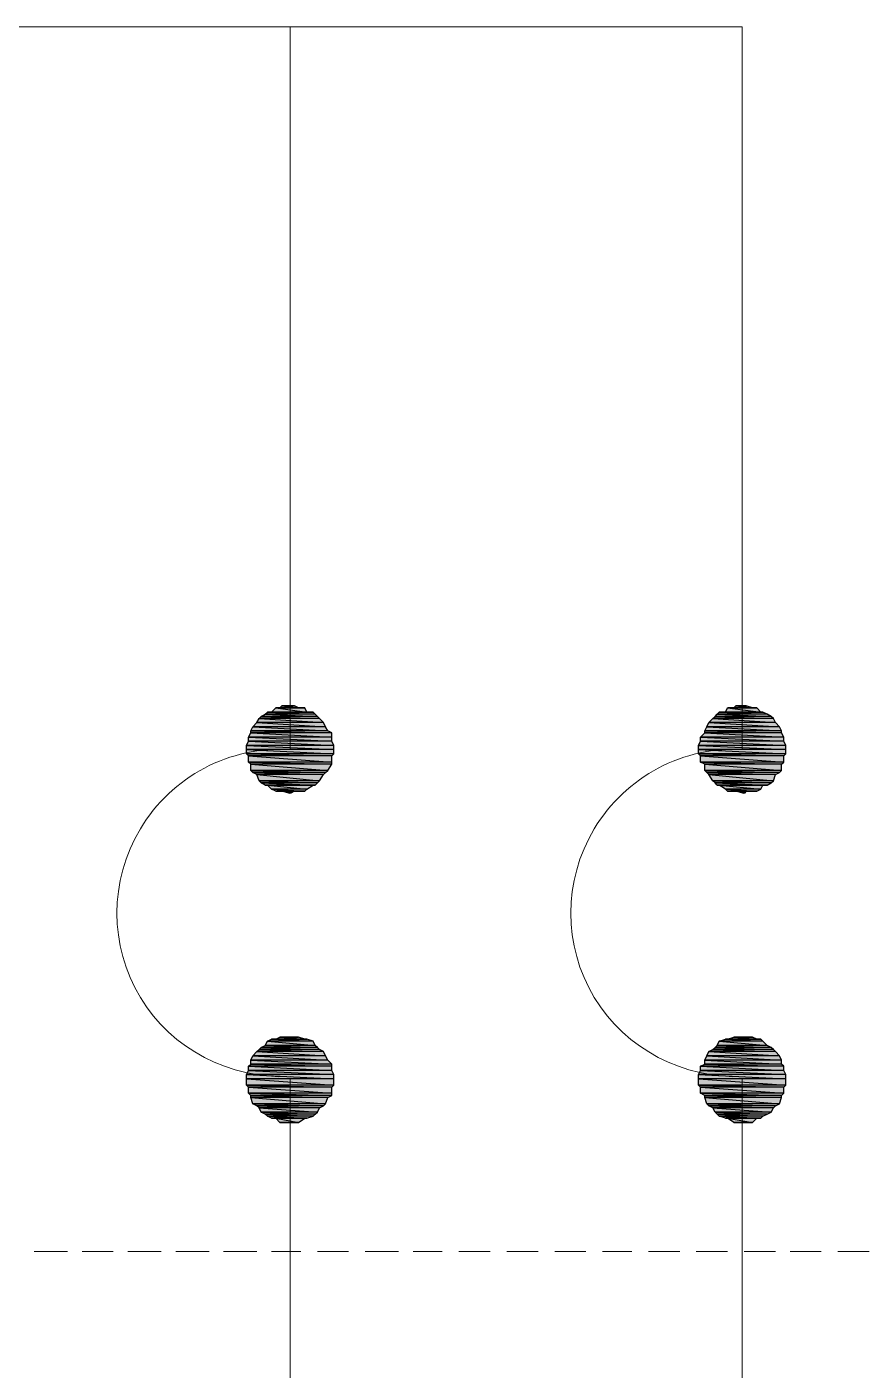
# Model space of a CAD drawing. Header units: millimetres. Extents: x 53 to 176, y -29 to 32.
# Drawn here: x 96.829 to 98.167, y 25.753 to 27.886 of the extents above; entities that cross this region are included whole.
import ezdxf

# ---------------------------------------------------------------- set-up
doc = ezdxf.new("R2010")
doc.units = ezdxf.units.MM
doc.layers.add('13 - Diagrama unifilar', color=7, linetype='Continuous', lineweight=30)

msp = doc.modelspace()

# ---------------------------------------------------------------- hatches: boundary and pattern name
at = {"layer": '13 - Diagrama unifilar', "true_color": 0x000007}
h = msp.add_hatch(color=7, dxfattribs=at)
h.paths.add_polyline_path([(97.2876, 26.7943), (97.2082, 26.7943), (97.2909, 26.7909)])
h.paths.add_polyline_path([(97.2082, 26.7943), (97.2909, 26.7909), (97.2016, 26.7909)])
h = msp.add_hatch(color=7, dxfattribs=at)
h.paths.add_polyline_path([(97.2843, 26.7976), (97.2115, 26.7976), (97.2876, 26.7943)])
h.paths.add_polyline_path([(97.2115, 26.7976), (97.2876, 26.7943), (97.2082, 26.7943)])
h = msp.add_hatch(color=7, dxfattribs=at)
h.paths.add_polyline_path([(97.271, 26.8042), (97.2247, 26.8042), (97.2743, 26.7976)])
h.paths.add_polyline_path([(97.2247, 26.8042), (97.2743, 26.7976), (97.2181, 26.7976)])
h = msp.add_hatch(color=7, dxfattribs=at)
h.paths.add_polyline_path([(97.2545, 26.8075), (97.2346, 26.8075), (97.2611, 26.8042)])
h.paths.add_polyline_path([(97.2346, 26.8075), (97.2611, 26.8042), (97.2313, 26.8042)])
h = msp.add_hatch(color=7, dxfattribs=at)
h.paths.add_polyline_path([(98.0054, 26.7943), (97.926, 26.7943), (98.012, 26.7909)])
h.paths.add_polyline_path([(97.926, 26.7943), (98.012, 26.7909), (97.9227, 26.7909)])
h = msp.add_hatch(color=7, dxfattribs=at)
h.paths.add_polyline_path([(97.9988, 26.7976), (97.9293, 26.7976), (98.0054, 26.7943)])
h.paths.add_polyline_path([(97.9293, 26.7976), (98.0054, 26.7943), (97.926, 26.7943)])
h = msp.add_hatch(color=7, dxfattribs=at)
h.paths.add_polyline_path([(97.9889, 26.8042), (97.9425, 26.8042), (97.9955, 26.7976)])
h.paths.add_polyline_path([(97.9425, 26.8042), (97.9955, 26.7976), (97.9392, 26.7976)])
h = msp.add_hatch(color=7, dxfattribs=at)
h.paths.add_polyline_path([(97.9723, 26.8075), (97.9558, 26.8075), (97.9822, 26.8042)])
h.paths.add_polyline_path([(97.9558, 26.8075), (97.9822, 26.8042), (97.9525, 26.8042)])
h = msp.add_hatch(color=7, dxfattribs=at)
h.paths.add_polyline_path([(97.3041, 26.7744), (97.1883, 26.7744), (97.3074, 26.7678)])
h.paths.add_polyline_path([(97.1883, 26.7744), (97.3074, 26.7678), (97.185, 26.7678)])
h = msp.add_hatch(color=7, dxfattribs=at)
h.paths.add_polyline_path([(97.3008, 26.781), (97.1949, 26.781), (97.3041, 26.7744)])
h.paths.add_polyline_path([(97.1949, 26.781), (97.3041, 26.7744), (97.1883, 26.7744)])
h = msp.add_hatch(color=7, dxfattribs=at)
h.paths.add_polyline_path([(97.2942, 26.7876), (97.1982, 26.7876), (97.3008, 26.781)])
h.paths.add_polyline_path([(97.1982, 26.7876), (97.3008, 26.781), (97.1949, 26.781)])
h = msp.add_hatch(color=7, dxfattribs=at)
h.paths.add_polyline_path([(97.2909, 26.7909), (97.2016, 26.7909), (97.2942, 26.7876)])
h.paths.add_polyline_path([(97.2016, 26.7909), (97.2942, 26.7876), (97.1982, 26.7876)])
h = msp.add_hatch(color=7, dxfattribs=at)
h.paths.add_polyline_path([(98.0252, 26.7744), (97.9095, 26.7744), (98.0285, 26.7678)])
h.paths.add_polyline_path([(97.9095, 26.7744), (98.0285, 26.7678), (97.9062, 26.7678)])
h = msp.add_hatch(color=7, dxfattribs=at)
h.paths.add_polyline_path([(98.0186, 26.781), (97.9128, 26.781), (98.0252, 26.7744)])
h.paths.add_polyline_path([(97.9128, 26.781), (98.0252, 26.7744), (97.9095, 26.7744)])
h = msp.add_hatch(color=7, dxfattribs=at)
h.paths.add_polyline_path([(98.0153, 26.7876), (97.9194, 26.7876), (98.0186, 26.781)])
h.paths.add_polyline_path([(97.9194, 26.7876), (98.0186, 26.781), (97.9128, 26.781)])
h = msp.add_hatch(color=7, dxfattribs=at)
h.paths.add_polyline_path([(98.012, 26.7909), (97.9227, 26.7909), (98.0153, 26.7876)])
h.paths.add_polyline_path([(97.9227, 26.7909), (98.0153, 26.7876), (97.9194, 26.7876)])
h = msp.add_hatch(color=7, dxfattribs=at)
h.paths.add_polyline_path([(97.314, 26.7645), (97.185, 26.7645), (97.314, 26.7579)])
h.paths.add_polyline_path([(97.185, 26.7645), (97.314, 26.7579), (97.1817, 26.7579)])
h = msp.add_hatch(color=7, dxfattribs=at)
h.paths.add_polyline_path([(97.314, 26.7579), (97.1817, 26.7579), (97.314, 26.7513)])
h.paths.add_polyline_path([(97.1817, 26.7579), (97.314, 26.7513), (97.1817, 26.7513)])
h = msp.add_hatch(color=7, dxfattribs=at)
h.paths.add_polyline_path([(97.3074, 26.7678), (97.185, 26.7678), (97.314, 26.7645)])
h.paths.add_polyline_path([(97.185, 26.7678), (97.314, 26.7645), (97.185, 26.7645)])
h = msp.add_hatch(color=7, dxfattribs=at)
h.paths.add_polyline_path([(98.0285, 26.7645), (97.9062, 26.7645), (98.0319, 26.7579)])
h.paths.add_polyline_path([(97.9062, 26.7645), (98.0319, 26.7579), (97.8995, 26.7579)])
h = msp.add_hatch(color=7, dxfattribs=at)
h.paths.add_polyline_path([(98.0319, 26.7579), (97.8995, 26.7579), (98.0319, 26.7513)])
h.paths.add_polyline_path([(97.8995, 26.7579), (98.0319, 26.7513), (97.8995, 26.7513)])
h = msp.add_hatch(color=7, dxfattribs=at)
h.paths.add_polyline_path([(98.0285, 26.7678), (97.9062, 26.7678), (98.0285, 26.7645)])
h.paths.add_polyline_path([(97.9062, 26.7678), (98.0285, 26.7645), (97.9062, 26.7645)])
h = msp.add_hatch(color=7, dxfattribs=at)
h.paths.add_polyline_path([(97.314, 26.7513), (97.1817, 26.7513), (97.3173, 26.7446)])
h.paths.add_polyline_path([(97.1817, 26.7513), (97.3173, 26.7446), (97.1784, 26.7446)])
h = msp.add_hatch(color=7, dxfattribs=at)
h.paths.add_polyline_path([(97.3173, 26.7446), (97.1784, 26.7446), (97.3173, 26.738)])
h.paths.add_polyline_path([(97.1784, 26.7446), (97.3173, 26.738), (97.1784, 26.738)])
h = msp.add_hatch(color=7, dxfattribs=at)
h.paths.add_polyline_path([(97.3173, 26.738), (97.1784, 26.738), (97.3173, 26.7314)])
h.paths.add_polyline_path([(97.1784, 26.738), (97.3173, 26.7314), (97.1784, 26.7314)])
h = msp.add_hatch(color=7, dxfattribs=at)
h.paths.add_polyline_path([(97.3173, 26.7314), (97.1784, 26.7314), (97.314, 26.7281)])
h.paths.add_polyline_path([(97.1784, 26.7314), (97.314, 26.7281), (97.1817, 26.7281)])
h = msp.add_hatch(color=7, dxfattribs=at)
h.paths.add_polyline_path([(98.0319, 26.7513), (97.8995, 26.7513), (98.0352, 26.7446)])
h.paths.add_polyline_path([(97.8995, 26.7513), (98.0352, 26.7446), (97.8962, 26.7446)])
h = msp.add_hatch(color=7, dxfattribs=at)
h.paths.add_polyline_path([(98.0352, 26.7446), (97.8962, 26.7446), (98.0352, 26.738)])
h.paths.add_polyline_path([(97.8962, 26.7446), (98.0352, 26.738), (97.8962, 26.738)])
h = msp.add_hatch(color=7, dxfattribs=at)
h.paths.add_polyline_path([(98.0352, 26.738), (97.8962, 26.738), (98.0352, 26.7314)])
h.paths.add_polyline_path([(97.8962, 26.738), (98.0352, 26.7314), (97.8962, 26.7314)])
h = msp.add_hatch(color=7, dxfattribs=at)
h.paths.add_polyline_path([(98.0352, 26.7314), (97.8962, 26.7314), (98.0319, 26.7281)])
h.paths.add_polyline_path([(97.8962, 26.7314), (98.0319, 26.7281), (97.8995, 26.7281)])
h = msp.add_hatch(color=7, dxfattribs=at)
h.paths.add_polyline_path([(97.314, 26.7281), (97.1817, 26.7281), (97.314, 26.7182)])
h.paths.add_polyline_path([(97.1817, 26.7281), (97.314, 26.7182), (97.1817, 26.7182)])
h = msp.add_hatch(color=7, dxfattribs=at)
h.paths.add_polyline_path([(97.314, 26.7182), (97.1817, 26.7182), (97.314, 26.7149)])
h.paths.add_polyline_path([(97.1817, 26.7182), (97.314, 26.7149), (97.185, 26.7149)])
h = msp.add_hatch(color=7, dxfattribs=at)
h.paths.add_polyline_path([(97.314, 26.7149), (97.185, 26.7149), (97.3074, 26.7049)])
h.paths.add_polyline_path([(97.185, 26.7149), (97.3074, 26.7049), (97.185, 26.7049)])
h = msp.add_hatch(color=7, dxfattribs=at)
h.paths.add_polyline_path([(98.0319, 26.7281), (97.8995, 26.7281), (98.0319, 26.7182)])
h.paths.add_polyline_path([(97.8995, 26.7281), (98.0319, 26.7182), (97.8995, 26.7182)])
h = msp.add_hatch(color=7, dxfattribs=at)
h.paths.add_polyline_path([(98.0319, 26.7182), (97.8995, 26.7182), (98.0285, 26.7149)])
h.paths.add_polyline_path([(97.8995, 26.7182), (98.0285, 26.7149), (97.9062, 26.7149)])
h = msp.add_hatch(color=7, dxfattribs=at)
h.paths.add_polyline_path([(98.0285, 26.7149), (97.9062, 26.7149), (98.0285, 26.7049)])
h.paths.add_polyline_path([(97.9062, 26.7149), (98.0285, 26.7049), (97.9062, 26.7049)])
h = msp.add_hatch(color=7, dxfattribs=at)
h.paths.add_polyline_path([(97.3074, 26.7049), (97.185, 26.7049), (97.3041, 26.7016)])
h.paths.add_polyline_path([(97.185, 26.7049), (97.3041, 26.7016), (97.1883, 26.7016)])
h = msp.add_hatch(color=7, dxfattribs=at)
h.paths.add_polyline_path([(97.3041, 26.7016), (97.1883, 26.7016), (97.3008, 26.6983)])
h.paths.add_polyline_path([(97.1883, 26.7016), (97.3008, 26.6983), (97.1949, 26.6983)])
h = msp.add_hatch(color=7, dxfattribs=at)
h.paths.add_polyline_path([(97.3008, 26.6983), (97.1949, 26.6983), (97.2942, 26.6884)])
h.paths.add_polyline_path([(97.1949, 26.6983), (97.2942, 26.6884), (97.1982, 26.6884)])
h = msp.add_hatch(color=7, dxfattribs=at)
h.paths.add_polyline_path([(97.2942, 26.6884), (97.1982, 26.6884), (97.2909, 26.6851)])
h.paths.add_polyline_path([(97.1982, 26.6884), (97.2909, 26.6851), (97.2016, 26.6851)])
h = msp.add_hatch(color=7, dxfattribs=at)
h.paths.add_polyline_path([(98.0285, 26.7049), (97.9062, 26.7049), (98.0252, 26.7016)])
h.paths.add_polyline_path([(97.9062, 26.7049), (98.0252, 26.7016), (97.9095, 26.7016)])
h = msp.add_hatch(color=7, dxfattribs=at)
h.paths.add_polyline_path([(98.0252, 26.7016), (97.9095, 26.7016), (98.0186, 26.6983)])
h.paths.add_polyline_path([(97.9095, 26.7016), (98.0186, 26.6983), (97.9128, 26.6983)])
h = msp.add_hatch(color=7, dxfattribs=at)
h.paths.add_polyline_path([(98.0186, 26.6983), (97.9128, 26.6983), (98.0153, 26.6884)])
h.paths.add_polyline_path([(97.9128, 26.6983), (98.0153, 26.6884), (97.9194, 26.6884)])
h = msp.add_hatch(color=7, dxfattribs=at)
h.paths.add_polyline_path([(98.0153, 26.6884), (97.9194, 26.6884), (98.012, 26.6851)])
h.paths.add_polyline_path([(97.9194, 26.6884), (98.012, 26.6851), (97.9227, 26.6851)])
h = msp.add_hatch(color=7, dxfattribs=at)
h.paths.add_polyline_path([(97.2909, 26.6851), (97.2016, 26.6851), (97.2876, 26.6818)])
h.paths.add_polyline_path([(97.2016, 26.6851), (97.2876, 26.6818), (97.2082, 26.6818)])
h = msp.add_hatch(color=7, dxfattribs=at)
h.paths.add_polyline_path([(97.2843, 26.6818), (97.2115, 26.6818), (97.2743, 26.6752)])
h.paths.add_polyline_path([(97.2115, 26.6818), (97.2743, 26.6752), (97.2181, 26.6752)])
h = msp.add_hatch(color=7, dxfattribs=at)
h.paths.add_polyline_path([(97.2743, 26.6752), (97.2181, 26.6752), (97.271, 26.6719)])
h.paths.add_polyline_path([(97.2181, 26.6752), (97.271, 26.6719), (97.2247, 26.6719)])
h = msp.add_hatch(color=7, dxfattribs=at)
h.paths.add_polyline_path([(97.2313, 26.6719), (97.2346, 26.6719), (97.2545, 26.6719)])
h.paths.add_polyline_path([(97.2346, 26.6719), (97.2545, 26.6719), (97.2479, 26.6686)])
h = msp.add_hatch(color=7, dxfattribs=at)
h.paths.add_polyline_path([(98.012, 26.6851), (97.9227, 26.6851), (98.0054, 26.6818)])
h.paths.add_polyline_path([(97.9227, 26.6851), (98.0054, 26.6818), (97.926, 26.6818)])
h = msp.add_hatch(color=7, dxfattribs=at)
h.paths.add_polyline_path([(97.9988, 26.6818), (97.9293, 26.6818), (97.9955, 26.6752)])
h.paths.add_polyline_path([(97.9293, 26.6818), (97.9955, 26.6752), (97.9392, 26.6752)])
h = msp.add_hatch(color=7, dxfattribs=at)
h.paths.add_polyline_path([(97.9955, 26.6752), (97.9392, 26.6752), (97.9889, 26.6719)])
h.paths.add_polyline_path([(97.9392, 26.6752), (97.9889, 26.6719), (97.9425, 26.6719)])
h = msp.add_hatch(color=7, dxfattribs=at)
h.paths.add_polyline_path([(97.9525, 26.6719), (97.9558, 26.6719), (97.9723, 26.6719)])
h.paths.add_polyline_path([(97.9558, 26.6719), (97.9723, 26.6719), (97.969, 26.6686)])
h = msp.add_hatch(color=7, dxfattribs=at)
h.paths.add_polyline_path([(97.2942, 26.2617), (97.1982, 26.2617), (97.3008, 26.2584)])
h.paths.add_polyline_path([(97.1982, 26.2617), (97.3008, 26.2584), (97.1949, 26.2584)])
h = msp.add_hatch(color=7, dxfattribs=at)
h.paths.add_polyline_path([(97.2909, 26.265), (97.2016, 26.265), (97.2942, 26.2617)])
h.paths.add_polyline_path([(97.2016, 26.265), (97.2942, 26.2617), (97.1982, 26.2617)])
h = msp.add_hatch(color=7, dxfattribs=at)
h.paths.add_polyline_path([(97.2876, 26.2683), (97.2082, 26.2683), (97.2909, 26.265)])
h.paths.add_polyline_path([(97.2082, 26.2683), (97.2909, 26.265), (97.2016, 26.265)])
h = msp.add_hatch(color=7, dxfattribs=at)
h.paths.add_polyline_path([(97.2843, 26.2749), (97.2115, 26.2749), (97.2876, 26.2683)])
h.paths.add_polyline_path([(97.2115, 26.2749), (97.2876, 26.2683), (97.2082, 26.2683)])
h = msp.add_hatch(color=7, dxfattribs=at)
h.paths.add_polyline_path([(97.2743, 26.2782), (97.2181, 26.2782), (97.2843, 26.2749)])
h.paths.add_polyline_path([(97.2181, 26.2782), (97.2843, 26.2749), (97.2115, 26.2749)])
h = msp.add_hatch(color=7, dxfattribs=at)
h.paths.add_polyline_path([(97.2611, 26.2815), (97.2313, 26.2815), (97.271, 26.2782)])
h.paths.add_polyline_path([(97.2313, 26.2815), (97.271, 26.2782), (97.2247, 26.2782)])
h = msp.add_hatch(color=7, dxfattribs=at)
h.paths.add_polyline_path([(98.0153, 26.2617), (97.9194, 26.2617), (98.0186, 26.2584)])
h.paths.add_polyline_path([(97.9194, 26.2617), (98.0186, 26.2584), (97.9128, 26.2584)])
h = msp.add_hatch(color=7, dxfattribs=at)
h.paths.add_polyline_path([(98.012, 26.265), (97.9227, 26.265), (98.0153, 26.2617)])
h.paths.add_polyline_path([(97.9227, 26.265), (98.0153, 26.2617), (97.9194, 26.2617)])
h = msp.add_hatch(color=7, dxfattribs=at)
h.paths.add_polyline_path([(98.0054, 26.2683), (97.926, 26.2683), (98.012, 26.265)])
h.paths.add_polyline_path([(97.926, 26.2683), (98.012, 26.265), (97.9227, 26.265)])
h = msp.add_hatch(color=7, dxfattribs=at)
h.paths.add_polyline_path([(97.9988, 26.2749), (97.9293, 26.2749), (98.0054, 26.2683)])
h.paths.add_polyline_path([(97.9293, 26.2749), (98.0054, 26.2683), (97.926, 26.2683)])
h = msp.add_hatch(color=7, dxfattribs=at)
h.paths.add_polyline_path([(97.9955, 26.2782), (97.9392, 26.2782), (97.9988, 26.2749)])
h.paths.add_polyline_path([(97.9392, 26.2782), (97.9988, 26.2749), (97.9293, 26.2749)])
h = msp.add_hatch(color=7, dxfattribs=at)
h.paths.add_polyline_path([(97.9822, 26.2815), (97.9525, 26.2815), (97.9889, 26.2782)])
h.paths.add_polyline_path([(97.9525, 26.2815), (97.9889, 26.2782), (97.9425, 26.2782)])
h = msp.add_hatch(color=7, dxfattribs=at)
h.paths.add_polyline_path([(97.3041, 26.2517), (97.1883, 26.2517), (97.3074, 26.2451)])
h.paths.add_polyline_path([(97.1883, 26.2517), (97.3074, 26.2451), (97.185, 26.2451)])
h = msp.add_hatch(color=7, dxfattribs=at)
h.paths.add_polyline_path([(97.3074, 26.2451), (97.185, 26.2451), (97.314, 26.2385)])
h.paths.add_polyline_path([(97.185, 26.2451), (97.314, 26.2385), (97.185, 26.2385)])
h = msp.add_hatch(color=7, dxfattribs=at)
h.paths.add_polyline_path([(97.3008, 26.2584), (97.1949, 26.2584), (97.3041, 26.2517)])
h.paths.add_polyline_path([(97.1949, 26.2584), (97.3041, 26.2517), (97.1883, 26.2517)])
h = msp.add_hatch(color=7, dxfattribs=at)
h.paths.add_polyline_path([(98.0252, 26.2517), (97.9095, 26.2517), (98.0285, 26.2451)])
h.paths.add_polyline_path([(97.9095, 26.2517), (98.0285, 26.2451), (97.9062, 26.2451)])
h = msp.add_hatch(color=7, dxfattribs=at)
h.paths.add_polyline_path([(98.0285, 26.2451), (97.9062, 26.2451), (98.0285, 26.2385)])
h.paths.add_polyline_path([(97.9062, 26.2451), (98.0285, 26.2385), (97.9062, 26.2385)])
h = msp.add_hatch(color=7, dxfattribs=at)
h.paths.add_polyline_path([(98.0186, 26.2584), (97.9128, 26.2584), (98.0252, 26.2517)])
h.paths.add_polyline_path([(97.9128, 26.2584), (98.0252, 26.2517), (97.9095, 26.2517)])
h = msp.add_hatch(color=7, dxfattribs=at)
h.paths.add_polyline_path([(97.314, 26.2286), (97.1817, 26.2286), (97.3173, 26.222)])
h.paths.add_polyline_path([(97.1817, 26.2286), (97.3173, 26.222), (97.1784, 26.222)])
h = msp.add_hatch(color=7, dxfattribs=at)
h.paths.add_polyline_path([(97.3173, 26.222), (97.1784, 26.222), (97.3173, 26.2154)])
h.paths.add_polyline_path([(97.1784, 26.222), (97.3173, 26.2154), (97.1784, 26.2154)])
h = msp.add_hatch(color=7, dxfattribs=at)
h.paths.add_polyline_path([(97.314, 26.2385), (97.185, 26.2385), (97.314, 26.2352)])
h.paths.add_polyline_path([(97.185, 26.2385), (97.314, 26.2352), (97.1817, 26.2352)])
h = msp.add_hatch(color=7, dxfattribs=at)
h.paths.add_polyline_path([(97.314, 26.2352), (97.1817, 26.2352), (97.314, 26.2286)])
h.paths.add_polyline_path([(97.1817, 26.2352), (97.314, 26.2286), (97.1817, 26.2286)])
h = msp.add_hatch(color=7, dxfattribs=at)
h.paths.add_polyline_path([(98.0319, 26.2286), (97.8995, 26.2286), (98.0352, 26.222)])
h.paths.add_polyline_path([(97.8995, 26.2286), (98.0352, 26.222), (97.8962, 26.222)])
h = msp.add_hatch(color=7, dxfattribs=at)
h.paths.add_polyline_path([(98.0352, 26.222), (97.8962, 26.222), (98.0352, 26.2154)])
h.paths.add_polyline_path([(97.8962, 26.222), (98.0352, 26.2154), (97.8962, 26.2154)])
h = msp.add_hatch(color=7, dxfattribs=at)
h.paths.add_polyline_path([(98.0285, 26.2385), (97.9062, 26.2385), (98.0319, 26.2352)])
h.paths.add_polyline_path([(97.9062, 26.2385), (98.0319, 26.2352), (97.8995, 26.2352)])
h = msp.add_hatch(color=7, dxfattribs=at)
h.paths.add_polyline_path([(98.0319, 26.2352), (97.8995, 26.2352), (98.0319, 26.2286)])
h.paths.add_polyline_path([(97.8995, 26.2352), (98.0319, 26.2286), (97.8995, 26.2286)])
h = msp.add_hatch(color=7, dxfattribs=at)
h.paths.add_polyline_path([(97.3173, 26.2154), (97.1784, 26.2154), (97.3173, 26.2054)])
h.paths.add_polyline_path([(97.1784, 26.2154), (97.3173, 26.2054), (97.1784, 26.2054)])
h = msp.add_hatch(color=7, dxfattribs=at)
h.paths.add_polyline_path([(97.3173, 26.2054), (97.1784, 26.2054), (97.314, 26.2021)])
h.paths.add_polyline_path([(97.1784, 26.2054), (97.314, 26.2021), (97.1817, 26.2021)])
h = msp.add_hatch(color=7, dxfattribs=at)
h.paths.add_polyline_path([(97.314, 26.2021), (97.1817, 26.2021), (97.314, 26.1922)])
h.paths.add_polyline_path([(97.1817, 26.2021), (97.314, 26.1922), (97.1817, 26.1922)])
h = msp.add_hatch(color=7, dxfattribs=at)
h.paths.add_polyline_path([(98.0352, 26.2154), (97.8962, 26.2154), (98.0352, 26.2054)])
h.paths.add_polyline_path([(97.8962, 26.2154), (98.0352, 26.2054), (97.8962, 26.2054)])
h = msp.add_hatch(color=7, dxfattribs=at)
h.paths.add_polyline_path([(98.0352, 26.2054), (97.8962, 26.2054), (98.0319, 26.2021)])
h.paths.add_polyline_path([(97.8962, 26.2054), (98.0319, 26.2021), (97.8995, 26.2021)])
h = msp.add_hatch(color=7, dxfattribs=at)
h.paths.add_polyline_path([(98.0319, 26.2021), (97.8995, 26.2021), (98.0319, 26.1922)])
h.paths.add_polyline_path([(97.8995, 26.2021), (98.0319, 26.1922), (97.8995, 26.1922)])
h = msp.add_hatch(color=7, dxfattribs=at)
h.paths.add_polyline_path([(97.314, 26.1922), (97.1817, 26.1922), (97.314, 26.1889)])
h.paths.add_polyline_path([(97.1817, 26.1922), (97.314, 26.1889), (97.185, 26.1889)])
h = msp.add_hatch(color=7, dxfattribs=at)
h.paths.add_polyline_path([(97.314, 26.1889), (97.185, 26.1889), (97.3074, 26.1856)])
h.paths.add_polyline_path([(97.185, 26.1889), (97.3074, 26.1856), (97.185, 26.1856)])
h = msp.add_hatch(color=7, dxfattribs=at)
h.paths.add_polyline_path([(97.3074, 26.1856), (97.185, 26.1856), (97.3041, 26.1757)])
h.paths.add_polyline_path([(97.185, 26.1856), (97.3041, 26.1757), (97.1883, 26.1757)])
h = msp.add_hatch(color=7, dxfattribs=at)
h.paths.add_polyline_path([(97.3041, 26.1757), (97.1883, 26.1757), (97.3008, 26.1724)])
h.paths.add_polyline_path([(97.1883, 26.1757), (97.3008, 26.1724), (97.1949, 26.1724)])
h = msp.add_hatch(color=7, dxfattribs=at)
h.paths.add_polyline_path([(98.0319, 26.1922), (97.8995, 26.1922), (98.0285, 26.1889)])
h.paths.add_polyline_path([(97.8995, 26.1922), (98.0285, 26.1889), (97.9062, 26.1889)])
h = msp.add_hatch(color=7, dxfattribs=at)
h.paths.add_polyline_path([(98.0285, 26.1889), (97.9062, 26.1889), (98.0285, 26.1856)])
h.paths.add_polyline_path([(97.9062, 26.1889), (98.0285, 26.1856), (97.9062, 26.1856)])
h = msp.add_hatch(color=7, dxfattribs=at)
h.paths.add_polyline_path([(98.0285, 26.1856), (97.9062, 26.1856), (98.0252, 26.1757)])
h.paths.add_polyline_path([(97.9062, 26.1856), (98.0252, 26.1757), (97.9095, 26.1757)])
h = msp.add_hatch(color=7, dxfattribs=at)
h.paths.add_polyline_path([(98.0252, 26.1757), (97.9095, 26.1757), (98.0186, 26.1724)])
h.paths.add_polyline_path([(97.9095, 26.1757), (98.0186, 26.1724), (97.9128, 26.1724)])
h = msp.add_hatch(color=7, dxfattribs=at)
h.paths.add_polyline_path([(97.3008, 26.1724), (97.1949, 26.1724), (97.2942, 26.169)])
h.paths.add_polyline_path([(97.1949, 26.1724), (97.2942, 26.169), (97.1982, 26.169)])
h = msp.add_hatch(color=7, dxfattribs=at)
h.paths.add_polyline_path([(97.2942, 26.169), (97.1982, 26.169), (97.2909, 26.1624)])
h.paths.add_polyline_path([(97.1982, 26.169), (97.2909, 26.1624), (97.2016, 26.1624)])
h = msp.add_hatch(color=7, dxfattribs=at)
h.paths.add_polyline_path([(97.2909, 26.1624), (97.2016, 26.1624), (97.2876, 26.1591)])
h.paths.add_polyline_path([(97.2016, 26.1624), (97.2876, 26.1591), (97.2082, 26.1591)])
h = msp.add_hatch(color=7, dxfattribs=at)
h.paths.add_polyline_path([(97.2876, 26.1591), (97.2082, 26.1591), (97.2843, 26.1558)])
h.paths.add_polyline_path([(97.2082, 26.1591), (97.2843, 26.1558), (97.2115, 26.1558)])
h = msp.add_hatch(color=7, dxfattribs=at)
h.paths.add_polyline_path([(97.2843, 26.1558), (97.2115, 26.1558), (97.2743, 26.1525)])
h.paths.add_polyline_path([(97.2115, 26.1558), (97.2743, 26.1525), (97.2181, 26.1525)])
h = msp.add_hatch(color=7, dxfattribs=at)
h.paths.add_polyline_path([(98.0186, 26.1724), (97.9128, 26.1724), (98.0153, 26.169)])
h.paths.add_polyline_path([(97.9128, 26.1724), (98.0153, 26.169), (97.9194, 26.169)])
h = msp.add_hatch(color=7, dxfattribs=at)
h.paths.add_polyline_path([(98.0153, 26.169), (97.9194, 26.169), (98.012, 26.1624)])
h.paths.add_polyline_path([(97.9194, 26.169), (98.012, 26.1624), (97.9227, 26.1624)])
h = msp.add_hatch(color=7, dxfattribs=at)
h.paths.add_polyline_path([(98.012, 26.1624), (97.9227, 26.1624), (98.0054, 26.1591)])
h.paths.add_polyline_path([(97.9227, 26.1624), (98.0054, 26.1591), (97.926, 26.1591)])
h = msp.add_hatch(color=7, dxfattribs=at)
h.paths.add_polyline_path([(98.0054, 26.1591), (97.926, 26.1591), (97.9988, 26.1558)])
h.paths.add_polyline_path([(97.926, 26.1591), (97.9988, 26.1558), (97.9293, 26.1558)])
h = msp.add_hatch(color=7, dxfattribs=at)
h.paths.add_polyline_path([(97.9988, 26.1558), (97.9293, 26.1558), (97.9955, 26.1525)])
h.paths.add_polyline_path([(97.9293, 26.1558), (97.9955, 26.1525), (97.9392, 26.1525)])
h = msp.add_hatch(color=7, dxfattribs=at)
h.paths.add_polyline_path([(97.271, 26.1525), (97.2247, 26.1525), (97.2611, 26.1459)])
h.paths.add_polyline_path([(97.2247, 26.1525), (97.2611, 26.1459), (97.2313, 26.1459)])
h = msp.add_hatch(color=7, dxfattribs=at)
h.paths.add_polyline_path([(97.9889, 26.1525), (97.9425, 26.1525), (97.9822, 26.1459)])
h.paths.add_polyline_path([(97.9425, 26.1525), (97.9822, 26.1459), (97.9525, 26.1459)])

# ---------------------------------------------------------------- linework, layer by layer
at = {"layer": '13 - Diagrama unifilar', "color": 7, "linetype": 'Continuous', "lineweight": 9, "true_color": 0x000007}
for points in [[(97.9657, 27.8859), (91.492, 27.8859), (91.492, 26.738)], [(97.2479, 27.8859), (97.2479, 26.738), (97.2479, 26.738)], [(97.9657, 27.8859), (97.9657, 26.738), (97.9657, 26.738)], [(97.2479, 24.5448), (97.2479, 26.2154), (97.2479, 26.2154)], [(97.9657, 24.5448), (97.9657, 26.2154), (97.9657, 26.2154)]]:
    msp.add_lwpolyline(points, dxfattribs=at)
at = {"layer": '13 - Diagrama unifilar', "color": 7, "linetype": 'Continuous', "lineweight": -2, "true_color": 0x000007}
for points in [[(97.2082, 26.7943), (97.2909, 26.7909), (97.2016, 26.7909)], [(97.2115, 26.7976), (97.2876, 26.7943), (97.2082, 26.7943)], [(97.2876, 26.7943), (97.2082, 26.7943), (97.2909, 26.7909)], [(97.2181, 26.7976), (97.2843, 26.7976), (97.2115, 26.7976)], [(97.2843, 26.7976), (97.2115, 26.7976), (97.2876, 26.7943)], [(97.2247, 26.8042), (97.2743, 26.7976), (97.2181, 26.7976)], [(97.2743, 26.7976), (97.2181, 26.7976), (97.2843, 26.7976)], [(97.2313, 26.8042), (97.271, 26.8042), (97.2247, 26.8042)], [(97.271, 26.8042), (97.2247, 26.8042), (97.2743, 26.7976)], [(97.2346, 26.8075), (97.2611, 26.8042), (97.2313, 26.8042)], [(97.2611, 26.8042), (97.2313, 26.8042), (97.271, 26.8042)], [(97.2479, 26.8075), (97.2545, 26.8075), (97.2346, 26.8075)], [(97.2545, 26.8075), (97.2346, 26.8075), (97.2611, 26.8042)], [(97.926, 26.7943), (98.012, 26.7909), (97.9227, 26.7909)], [(97.9293, 26.7976), (98.0054, 26.7943), (97.926, 26.7943)], [(98.0054, 26.7943), (97.926, 26.7943), (98.012, 26.7909)], [(97.9392, 26.7976), (97.9988, 26.7976), (97.9293, 26.7976)], [(97.9988, 26.7976), (97.9293, 26.7976), (98.0054, 26.7943)], [(97.9425, 26.8042), (97.9955, 26.7976), (97.9392, 26.7976)], [(97.9955, 26.7976), (97.9392, 26.7976), (97.9988, 26.7976)], [(97.9525, 26.8042), (97.9889, 26.8042), (97.9425, 26.8042)], [(97.9889, 26.8042), (97.9425, 26.8042), (97.9955, 26.7976)], [(97.9558, 26.8075), (97.9822, 26.8042), (97.9525, 26.8042)], [(97.9822, 26.8042), (97.9525, 26.8042), (97.9889, 26.8042)], [(97.969, 26.8075), (97.9723, 26.8075), (97.9558, 26.8075)], [(97.9723, 26.8075), (97.9558, 26.8075), (97.9822, 26.8042)], [(97.1883, 26.7744), (97.3074, 26.7678), (97.185, 26.7678)], [(97.1949, 26.781), (97.3041, 26.7744), (97.1883, 26.7744)], [(97.3041, 26.7744), (97.1883, 26.7744), (97.3074, 26.7678)], [(97.1982, 26.7876), (97.3008, 26.781), (97.1949, 26.781)], [(97.3008, 26.781), (97.1949, 26.781), (97.3041, 26.7744)], [(97.2016, 26.7909), (97.2942, 26.7876), (97.1982, 26.7876)], [(97.2942, 26.7876), (97.1982, 26.7876), (97.3008, 26.781)], [(97.2909, 26.7909), (97.2016, 26.7909), (97.2942, 26.7876)], [(97.9095, 26.7744), (98.0285, 26.7678), (97.9062, 26.7678)], [(97.9128, 26.781), (98.0252, 26.7744), (97.9095, 26.7744)], [(98.0252, 26.7744), (97.9095, 26.7744), (98.0285, 26.7678)], [(97.9194, 26.7876), (98.0186, 26.781), (97.9128, 26.781)], [(98.0186, 26.781), (97.9128, 26.781), (98.0252, 26.7744)], [(97.9227, 26.7909), (98.0153, 26.7876), (97.9194, 26.7876)], [(98.0153, 26.7876), (97.9194, 26.7876), (98.0186, 26.781)], [(98.012, 26.7909), (97.9227, 26.7909), (98.0153, 26.7876)], [(97.185, 26.7645), (97.314, 26.7579), (97.1817, 26.7579)], [(97.314, 26.7579), (97.1817, 26.7579), (97.314, 26.7513)], [(97.1817, 26.7579), (97.314, 26.7513), (97.1817, 26.7513)], [(97.3074, 26.7678), (97.185, 26.7678), (97.314, 26.7645)], [(97.185, 26.7678), (97.314, 26.7645), (97.185, 26.7645)], [(97.314, 26.7645), (97.185, 26.7645), (97.314, 26.7579)], [(97.9062, 26.7645), (98.0319, 26.7579), (97.8995, 26.7579)], [(98.0319, 26.7579), (97.8995, 26.7579), (98.0319, 26.7513)], [(97.8995, 26.7579), (98.0319, 26.7513), (97.8995, 26.7513)], [(98.0285, 26.7678), (97.9062, 26.7678), (98.0285, 26.7645)], [(97.9062, 26.7678), (98.0285, 26.7645), (97.9062, 26.7645)], [(98.0285, 26.7645), (97.9062, 26.7645), (98.0319, 26.7579)], [(97.1817, 26.7513), (97.3173, 26.7446), (97.1784, 26.7446)], [(97.3173, 26.7446), (97.1784, 26.7446), (97.3173, 26.738)], [(97.1784, 26.7446), (97.3173, 26.738), (97.1784, 26.738)], [(97.3173, 26.738), (97.1784, 26.738), (97.3173, 26.7314)], [(97.1784, 26.738), (97.3173, 26.7314), (97.1784, 26.7314)], [(97.3173, 26.7314), (97.1784, 26.7314), (97.314, 26.7281)], [(97.1784, 26.7314), (97.314, 26.7281), (97.1817, 26.7281)], [(97.314, 26.7513), (97.1817, 26.7513), (97.3173, 26.7446)], [(97.8995, 26.7513), (98.0352, 26.7446), (97.8962, 26.7446)], [(98.0352, 26.7446), (97.8962, 26.7446), (98.0352, 26.738)], [(97.8962, 26.7446), (98.0352, 26.738), (97.8962, 26.738)], [(98.0352, 26.738), (97.8962, 26.738), (98.0352, 26.7314)], [(97.8962, 26.738), (98.0352, 26.7314), (97.8962, 26.7314)], [(98.0352, 26.7314), (97.8962, 26.7314), (98.0319, 26.7281)], [(97.8962, 26.7314), (98.0319, 26.7281), (97.8995, 26.7281)], [(98.0319, 26.7513), (97.8995, 26.7513), (98.0352, 26.7446)], [(97.314, 26.7281), (97.1817, 26.7281), (97.314, 26.7182)], [(97.1817, 26.7281), (97.314, 26.7182), (97.1817, 26.7182)], [(97.314, 26.7182), (97.1817, 26.7182), (97.314, 26.7149)], [(97.1817, 26.7182), (97.314, 26.7149), (97.185, 26.7149)], [(97.314, 26.7149), (97.185, 26.7149), (97.3074, 26.7049)], [(97.185, 26.7149), (97.3074, 26.7049), (97.185, 26.7049)], [(98.0319, 26.7281), (97.8995, 26.7281), (98.0319, 26.7182)], [(97.8995, 26.7281), (98.0319, 26.7182), (97.8995, 26.7182)], [(98.0319, 26.7182), (97.8995, 26.7182), (98.0285, 26.7149)], [(97.8995, 26.7182), (98.0285, 26.7149), (97.9062, 26.7149)], [(98.0285, 26.7149), (97.9062, 26.7149), (98.0285, 26.7049)], [(97.9062, 26.7149), (98.0285, 26.7049), (97.9062, 26.7049)], [(97.3074, 26.7049), (97.185, 26.7049), (97.3041, 26.7016)], [(97.185, 26.7049), (97.3041, 26.7016), (97.1883, 26.7016)], [(97.3041, 26.7016), (97.1883, 26.7016), (97.3008, 26.6983)], [(97.1883, 26.7016), (97.3008, 26.6983), (97.1949, 26.6983)], [(97.3008, 26.6983), (97.1949, 26.6983), (97.2942, 26.6884)], [(97.1949, 26.6983), (97.2942, 26.6884), (97.1982, 26.6884)], [(97.2942, 26.6884), (97.1982, 26.6884), (97.2909, 26.6851)], [(97.1982, 26.6884), (97.2909, 26.6851), (97.2016, 26.6851)], [(98.0285, 26.7049), (97.9062, 26.7049), (98.0252, 26.7016)], [(97.9062, 26.7049), (98.0252, 26.7016), (97.9095, 26.7016)], [(98.0252, 26.7016), (97.9095, 26.7016), (98.0186, 26.6983)], [(97.9095, 26.7016), (98.0186, 26.6983), (97.9128, 26.6983)], [(98.0186, 26.6983), (97.9128, 26.6983), (98.0153, 26.6884)], [(97.9128, 26.6983), (98.0153, 26.6884), (97.9194, 26.6884)], [(98.0153, 26.6884), (97.9194, 26.6884), (98.012, 26.6851)], [(97.9194, 26.6884), (98.012, 26.6851), (97.9227, 26.6851)], [(97.2909, 26.6851), (97.2016, 26.6851), (97.2876, 26.6818)], [(97.2016, 26.6851), (97.2876, 26.6818), (97.2082, 26.6818)], [(97.2876, 26.6818), (97.2082, 26.6818), (97.2843, 26.6818)], [(97.2082, 26.6818), (97.2843, 26.6818), (97.2115, 26.6818)], [(97.2843, 26.6818), (97.2115, 26.6818), (97.2743, 26.6752)], [(97.2115, 26.6818), (97.2743, 26.6752), (97.2181, 26.6752)], [(97.2743, 26.6752), (97.2181, 26.6752), (97.271, 26.6719)], [(97.2181, 26.6752), (97.271, 26.6719), (97.2247, 26.6719)], [(97.271, 26.6719), (97.2247, 26.6719), (97.2611, 26.6719)], [(97.2247, 26.6719), (97.2611, 26.6719), (97.2313, 26.6719)], [(97.2313, 26.6719), (97.2346, 26.6719), (97.2545, 26.6719)], [(97.2313, 26.6719), (97.2611, 26.6719), (97.2545, 26.6719)], [(97.2346, 26.6719), (97.2545, 26.6719), (97.2479, 26.6686)], [(98.012, 26.6851), (97.9227, 26.6851), (98.0054, 26.6818)], [(97.9227, 26.6851), (98.0054, 26.6818), (97.926, 26.6818)], [(98.0054, 26.6818), (97.926, 26.6818), (97.9988, 26.6818)], [(97.926, 26.6818), (97.9988, 26.6818), (97.9293, 26.6818)], [(97.9988, 26.6818), (97.9293, 26.6818), (97.9955, 26.6752)], [(97.9293, 26.6818), (97.9955, 26.6752), (97.9392, 26.6752)], [(97.9955, 26.6752), (97.9392, 26.6752), (97.9889, 26.6719)], [(97.9392, 26.6752), (97.9889, 26.6719), (97.9425, 26.6719)], [(97.9889, 26.6719), (97.9425, 26.6719), (97.9822, 26.6719)], [(97.9425, 26.6719), (97.9822, 26.6719), (97.9525, 26.6719)], [(97.9525, 26.6719), (97.9558, 26.6719), (97.9723, 26.6719)], [(97.9525, 26.6719), (97.9822, 26.6719), (97.9723, 26.6719)], [(97.9558, 26.6719), (97.9723, 26.6719), (97.969, 26.6686)], [(97.1982, 26.2617), (97.3008, 26.2584), (97.1949, 26.2584)], [(97.2016, 26.265), (97.2942, 26.2617), (97.1982, 26.2617)], [(97.2942, 26.2617), (97.1982, 26.2617), (97.3008, 26.2584)], [(97.2082, 26.2683), (97.2909, 26.265), (97.2016, 26.265)], [(97.2909, 26.265), (97.2016, 26.265), (97.2942, 26.2617)], [(97.2115, 26.2749), (97.2876, 26.2683), (97.2082, 26.2683)], [(97.2876, 26.2683), (97.2082, 26.2683), (97.2909, 26.265)], [(97.2181, 26.2782), (97.2843, 26.2749), (97.2115, 26.2749)], [(97.2843, 26.2749), (97.2115, 26.2749), (97.2876, 26.2683)], [(97.2247, 26.2782), (97.2743, 26.2782), (97.2181, 26.2782)], [(97.2743, 26.2782), (97.2181, 26.2782), (97.2843, 26.2749)], [(97.2313, 26.2815), (97.271, 26.2782), (97.2247, 26.2782)], [(97.271, 26.2782), (97.2247, 26.2782), (97.2743, 26.2782)], [(97.2346, 26.2815), (97.2611, 26.2815), (97.2313, 26.2815)], [(97.2611, 26.2815), (97.2313, 26.2815), (97.271, 26.2782)], [(97.2479, 26.2815), (97.2545, 26.2815), (97.2346, 26.2815)], [(97.2545, 26.2815), (97.2346, 26.2815), (97.2611, 26.2815)], [(97.9194, 26.2617), (98.0186, 26.2584), (97.9128, 26.2584)], [(97.9227, 26.265), (98.0153, 26.2617), (97.9194, 26.2617)], [(98.0153, 26.2617), (97.9194, 26.2617), (98.0186, 26.2584)], [(97.926, 26.2683), (98.012, 26.265), (97.9227, 26.265)], [(98.012, 26.265), (97.9227, 26.265), (98.0153, 26.2617)], [(97.9293, 26.2749), (98.0054, 26.2683), (97.926, 26.2683)], [(98.0054, 26.2683), (97.926, 26.2683), (98.012, 26.265)], [(97.9392, 26.2782), (97.9988, 26.2749), (97.9293, 26.2749)], [(97.9988, 26.2749), (97.9293, 26.2749), (98.0054, 26.2683)], [(97.9425, 26.2782), (97.9955, 26.2782), (97.9392, 26.2782)], [(97.9955, 26.2782), (97.9392, 26.2782), (97.9988, 26.2749)], [(97.9525, 26.2815), (97.9889, 26.2782), (97.9425, 26.2782)], [(97.9889, 26.2782), (97.9425, 26.2782), (97.9955, 26.2782)], [(97.9558, 26.2815), (97.9822, 26.2815), (97.9525, 26.2815)], [(97.9822, 26.2815), (97.9525, 26.2815), (97.9889, 26.2782)], [(97.969, 26.2815), (97.9723, 26.2815), (97.9558, 26.2815)], [(97.9723, 26.2815), (97.9558, 26.2815), (97.9822, 26.2815)], [(97.1883, 26.2517), (97.3074, 26.2451), (97.185, 26.2451)], [(97.3074, 26.2451), (97.185, 26.2451), (97.314, 26.2385)], [(97.185, 26.2451), (97.314, 26.2385), (97.185, 26.2385)], [(97.1949, 26.2584), (97.3041, 26.2517), (97.1883, 26.2517)], [(97.3041, 26.2517), (97.1883, 26.2517), (97.3074, 26.2451)], [(97.3008, 26.2584), (97.1949, 26.2584), (97.3041, 26.2517)], [(97.9095, 26.2517), (98.0285, 26.2451), (97.9062, 26.2451)], [(98.0285, 26.2451), (97.9062, 26.2451), (98.0285, 26.2385)], [(97.9062, 26.2451), (98.0285, 26.2385), (97.9062, 26.2385)], [(97.9128, 26.2584), (98.0252, 26.2517), (97.9095, 26.2517)], [(98.0252, 26.2517), (97.9095, 26.2517), (98.0285, 26.2451)], [(98.0186, 26.2584), (97.9128, 26.2584), (98.0252, 26.2517)], [(97.1817, 26.2286), (97.3173, 26.222), (97.1784, 26.222)], [(97.3173, 26.222), (97.1784, 26.222), (97.3173, 26.2154)], [(97.1784, 26.222), (97.3173, 26.2154), (97.1784, 26.2154)], [(97.185, 26.2385), (97.314, 26.2352), (97.1817, 26.2352)], [(97.314, 26.2352), (97.1817, 26.2352), (97.314, 26.2286)], [(97.1817, 26.2352), (97.314, 26.2286), (97.1817, 26.2286)], [(97.314, 26.2286), (97.1817, 26.2286), (97.3173, 26.222)], [(97.314, 26.2385), (97.185, 26.2385), (97.314, 26.2352)], [(97.8995, 26.2286), (98.0352, 26.222), (97.8962, 26.222)], [(98.0352, 26.222), (97.8962, 26.222), (98.0352, 26.2154)], [(97.8962, 26.222), (98.0352, 26.2154), (97.8962, 26.2154)], [(97.9062, 26.2385), (98.0319, 26.2352), (97.8995, 26.2352)], [(98.0319, 26.2352), (97.8995, 26.2352), (98.0319, 26.2286)], [(97.8995, 26.2352), (98.0319, 26.2286), (97.8995, 26.2286)], [(98.0319, 26.2286), (97.8995, 26.2286), (98.0352, 26.222)], [(98.0285, 26.2385), (97.9062, 26.2385), (98.0319, 26.2352)], [(97.3173, 26.2154), (97.1784, 26.2154), (97.3173, 26.2054)], [(97.1784, 26.2154), (97.3173, 26.2054), (97.1784, 26.2054)], [(97.3173, 26.2054), (97.1784, 26.2054), (97.314, 26.2021)], [(97.1784, 26.2054), (97.314, 26.2021), (97.1817, 26.2021)], [(97.314, 26.2021), (97.1817, 26.2021), (97.314, 26.1922)], [(97.1817, 26.2021), (97.314, 26.1922), (97.1817, 26.1922)], [(98.0352, 26.2154), (97.8962, 26.2154), (98.0352, 26.2054)], [(97.8962, 26.2154), (98.0352, 26.2054), (97.8962, 26.2054)], [(98.0352, 26.2054), (97.8962, 26.2054), (98.0319, 26.2021)], [(97.8962, 26.2054), (98.0319, 26.2021), (97.8995, 26.2021)], [(98.0319, 26.2021), (97.8995, 26.2021), (98.0319, 26.1922)], [(97.8995, 26.2021), (98.0319, 26.1922), (97.8995, 26.1922)], [(97.314, 26.1922), (97.1817, 26.1922), (97.314, 26.1889)], [(97.1817, 26.1922), (97.314, 26.1889), (97.185, 26.1889)], [(97.314, 26.1889), (97.185, 26.1889), (97.3074, 26.1856)], [(97.185, 26.1889), (97.3074, 26.1856), (97.185, 26.1856)], [(97.3074, 26.1856), (97.185, 26.1856), (97.3041, 26.1757)], [(97.185, 26.1856), (97.3041, 26.1757), (97.1883, 26.1757)], [(97.3041, 26.1757), (97.1883, 26.1757), (97.3008, 26.1724)], [(97.1883, 26.1757), (97.3008, 26.1724), (97.1949, 26.1724)], [(98.0319, 26.1922), (97.8995, 26.1922), (98.0285, 26.1889)], [(97.8995, 26.1922), (98.0285, 26.1889), (97.9062, 26.1889)], [(98.0285, 26.1889), (97.9062, 26.1889), (98.0285, 26.1856)], [(97.9062, 26.1889), (98.0285, 26.1856), (97.9062, 26.1856)], [(98.0285, 26.1856), (97.9062, 26.1856), (98.0252, 26.1757)], [(97.9062, 26.1856), (98.0252, 26.1757), (97.9095, 26.1757)], [(98.0252, 26.1757), (97.9095, 26.1757), (98.0186, 26.1724)], [(97.9095, 26.1757), (98.0186, 26.1724), (97.9128, 26.1724)], [(97.3008, 26.1724), (97.1949, 26.1724), (97.2942, 26.169)], [(97.1949, 26.1724), (97.2942, 26.169), (97.1982, 26.169)], [(97.2942, 26.169), (97.1982, 26.169), (97.2909, 26.1624)], [(97.1982, 26.169), (97.2909, 26.1624), (97.2016, 26.1624)], [(97.2909, 26.1624), (97.2016, 26.1624), (97.2876, 26.1591)], [(97.2016, 26.1624), (97.2876, 26.1591), (97.2082, 26.1591)], [(97.2876, 26.1591), (97.2082, 26.1591), (97.2843, 26.1558)], [(97.2082, 26.1591), (97.2843, 26.1558), (97.2115, 26.1558)], [(97.2843, 26.1558), (97.2115, 26.1558), (97.2743, 26.1525)], [(97.2115, 26.1558), (97.2743, 26.1525), (97.2181, 26.1525)], [(98.0186, 26.1724), (97.9128, 26.1724), (98.0153, 26.169)], [(97.9128, 26.1724), (98.0153, 26.169), (97.9194, 26.169)], [(98.0153, 26.169), (97.9194, 26.169), (98.012, 26.1624)], [(97.9194, 26.169), (98.012, 26.1624), (97.9227, 26.1624)], [(98.012, 26.1624), (97.9227, 26.1624), (98.0054, 26.1591)], [(97.9227, 26.1624), (98.0054, 26.1591), (97.926, 26.1591)], [(98.0054, 26.1591), (97.926, 26.1591), (97.9988, 26.1558)], [(97.926, 26.1591), (97.9988, 26.1558), (97.9293, 26.1558)], [(97.9988, 26.1558), (97.9293, 26.1558), (97.9955, 26.1525)], [(97.9293, 26.1558), (97.9955, 26.1525), (97.9392, 26.1525)], [(97.2743, 26.1525), (97.2181, 26.1525), (97.271, 26.1525)], [(97.2181, 26.1525), (97.271, 26.1525), (97.2247, 26.1525)], [(97.271, 26.1525), (97.2247, 26.1525), (97.2611, 26.1459)], [(97.2247, 26.1525), (97.2611, 26.1459), (97.2313, 26.1459)], [(97.2313, 26.1459), (97.2346, 26.1459), (97.2545, 26.1459)], [(97.2313, 26.1459), (97.2611, 26.1459), (97.2545, 26.1459)], [(97.2346, 26.1459), (97.2545, 26.1459), (97.2479, 26.1459)], [(97.9955, 26.1525), (97.9392, 26.1525), (97.9889, 26.1525)], [(97.9392, 26.1525), (97.9889, 26.1525), (97.9425, 26.1525)], [(97.9889, 26.1525), (97.9425, 26.1525), (97.9822, 26.1459)], [(97.9425, 26.1525), (97.9822, 26.1459), (97.9525, 26.1459)], [(97.9525, 26.1459), (97.9558, 26.1459), (97.9723, 26.1459)], [(97.9525, 26.1459), (97.9822, 26.1459), (97.9723, 26.1459)], [(97.9558, 26.1459), (97.9723, 26.1459), (97.969, 26.1459)]]:
    msp.add_lwpolyline(points, close=True, dxfattribs=at)
at = {"layer": '13 - Diagrama unifilar', "color": 6, "linetype": 'Continuous', "lineweight": 9, "true_color": 0x000006}
for points in [[(96.841, 25.9408), (96.8939, 25.9408), (96.8939, 25.9408)], [(96.9171, 25.9408), (96.9667, 25.9408), (96.9667, 25.9408)], [(96.9898, 25.9408), (97.0428, 25.9408), (97.0428, 25.9408)], [(97.0659, 25.9408), (97.1189, 25.9408), (97.1189, 25.9408)], [(97.142, 25.9408), (97.1949, 25.9408), (97.1949, 25.9408)], [(97.2181, 25.9408), (97.2644, 25.9408), (97.2644, 25.9408)], [(97.2909, 25.9408), (97.3405, 25.9408), (97.3405, 25.9408)], [(97.367, 25.9408), (97.4199, 25.9408), (97.4199, 25.9408)], [(97.443, 25.9408), (97.4893, 25.9408), (97.4893, 25.9408)], [(97.5158, 25.9408), (97.5654, 25.9408), (97.5654, 25.9408)], [(97.5919, 25.9408), (97.6415, 25.9408), (97.6415, 25.9408)], [(97.668, 25.9408), (97.7176, 25.9408), (97.7176, 25.9408)], [(97.7441, 25.9408), (97.7904, 25.9408), (97.7904, 25.9408)], [(97.8168, 25.9408), (97.8665, 25.9408), (97.8665, 25.9408)], [(97.8929, 25.9408), (97.9425, 25.9408), (97.9425, 25.9408)], [(97.969, 25.9408), (98.0186, 25.9408), (98.0186, 25.9408)], [(98.0418, 25.9408), (98.0914, 25.9408), (98.0914, 25.9408)], [(98.1179, 25.9408), (98.1675, 25.9408), (98.1675, 25.9408)]]:
    msp.add_lwpolyline(points, dxfattribs=at)
at = {"layer": '13 - Diagrama unifilar', "color": 7, "linetype": 'Continuous', "lineweight": 9, "true_color": 0x000007}
for points in [[(97.2479, 26.738), (97.1519, 26.7446), (97.0593, 26.695), (97.0097, 26.6123), (97.0097, 26.6123), (96.9601, 26.5296), (96.9601, 26.4271), (97.0097, 26.3444), (97.0097, 26.3444), (97.0593, 26.2617), (97.1519, 26.2154), (97.2479, 26.2187)], [(97.969, 26.738), (97.8731, 26.7446), (97.7804, 26.695), (97.7308, 26.6123), (97.7308, 26.6123), (97.6812, 26.5296), (97.6812, 26.4271), (97.7308, 26.3444), (97.7308, 26.3444), (97.7804, 26.2617), (97.8731, 26.2154), (97.969, 26.2187)]]:
    msp.add_open_spline(points, degree=3, knots=[0, 0, 0, 0, 0.083333, 0.083333, 0.083333, 0.083334, 0.166667, 0.166667, 0.166667, 0.166668, 1, 1, 1, 1], dxfattribs=at)

doc.saveas('drawing.dxf')
